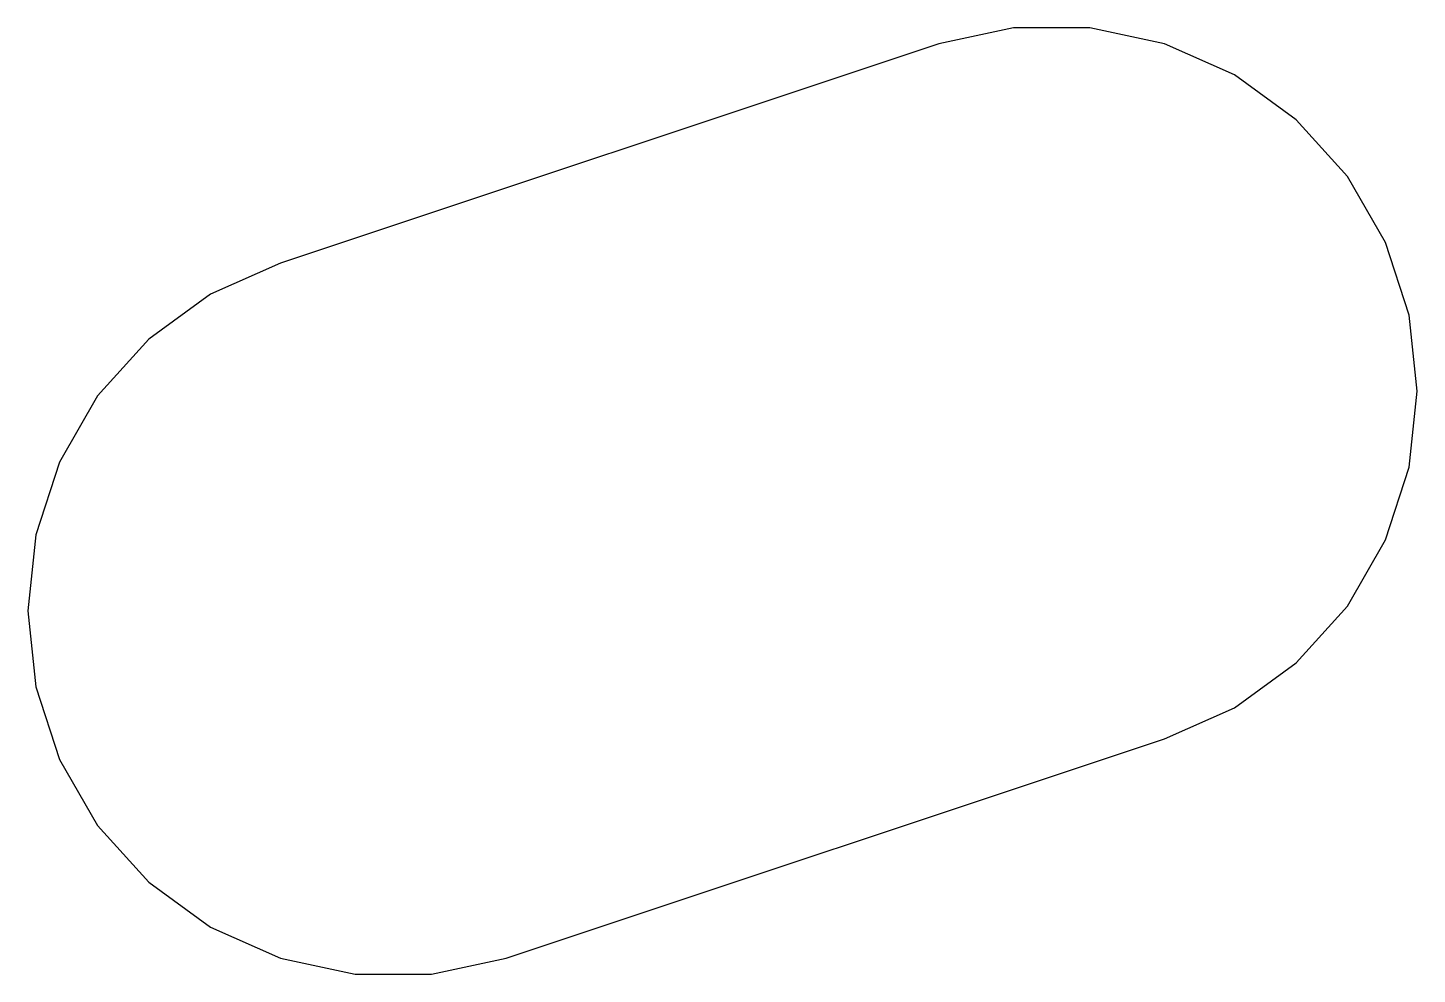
# Model space of a CAD drawing. Header units: metres. Extents: x -5.5 to 15.4, y -5.5 to 8.8.
import ezdxf

# ---------------------------------------------------------------- set-up
doc = ezdxf.new("R2010")
doc.units = ezdxf.units.M

msp = doc.modelspace()

# ---------------------------------------------------------------- linework, layer by layer
for p, q in [((9.33149, 8.77114), (8.2068, 8.53208)), ((10.4813, 8.77114), (9.33149, 8.77114)), ((11.606, 8.53208), (10.4813, 8.77114)), ((8.2068, 8.53208), (-1.69959, 5.23081)), ((12.6564, 8.06441), (11.606, 8.53208)), ((13.5866, 7.38856), (12.6564, 8.06441)), ((14.356, 6.53409), (13.5866, 7.38856)), ((14.9309, 5.53832), (14.356, 6.53409)), ((15.2862, 4.44478), (14.9309, 5.53832)), ((-1.69959, 5.23081), (-2.75, 4.76314)), ((-2.75, 4.76314), (-3.68022, 4.0873)), ((15.4064, 3.30127), (15.2862, 4.44478)), ((-3.68022, 4.0873), (-4.44959, 3.23282)), ((-4.44959, 3.23282), (-5.0245, 2.23705)), ((15.2862, 2.15775), (15.4064, 3.30127)), ((-5.0245, 2.23705), (-5.37981, 1.14351)), ((14.9309, 1.06422), (15.2862, 2.15775)), ((-5.37981, 1.14351), (-5.5, 0)), ((14.356, 0.068449), (14.9309, 1.06422)), ((-5.5, 0), (-5.37981, -1.14351)), ((13.5866, -0.786028), (14.356, 0.068449)), ((12.6564, -1.46187), (13.5866, -0.786028)), ((-5.37981, -1.14351), (-5.0245, -2.23705)), ((11.606, -1.92954), (12.6564, -1.46187)), ((1.69959, -5.23081), (11.606, -1.92954)), ((-5.0245, -2.23705), (-4.44959, -3.23282)), ((-4.44959, -3.23282), (-3.68022, -4.0873)), ((-3.68022, -4.0873), (-2.75, -4.76314)), ((-2.75, -4.76314), (-1.69959, -5.23081)), ((-1.69959, -5.23081), (-0.574907, -5.46987)), ((0.574907, -5.46987), (1.69959, -5.23081)), ((-0.574907, -5.46987), (0.574907, -5.46987))]:
    msp.add_line(p, q)

doc.saveas('drawing.dxf')
